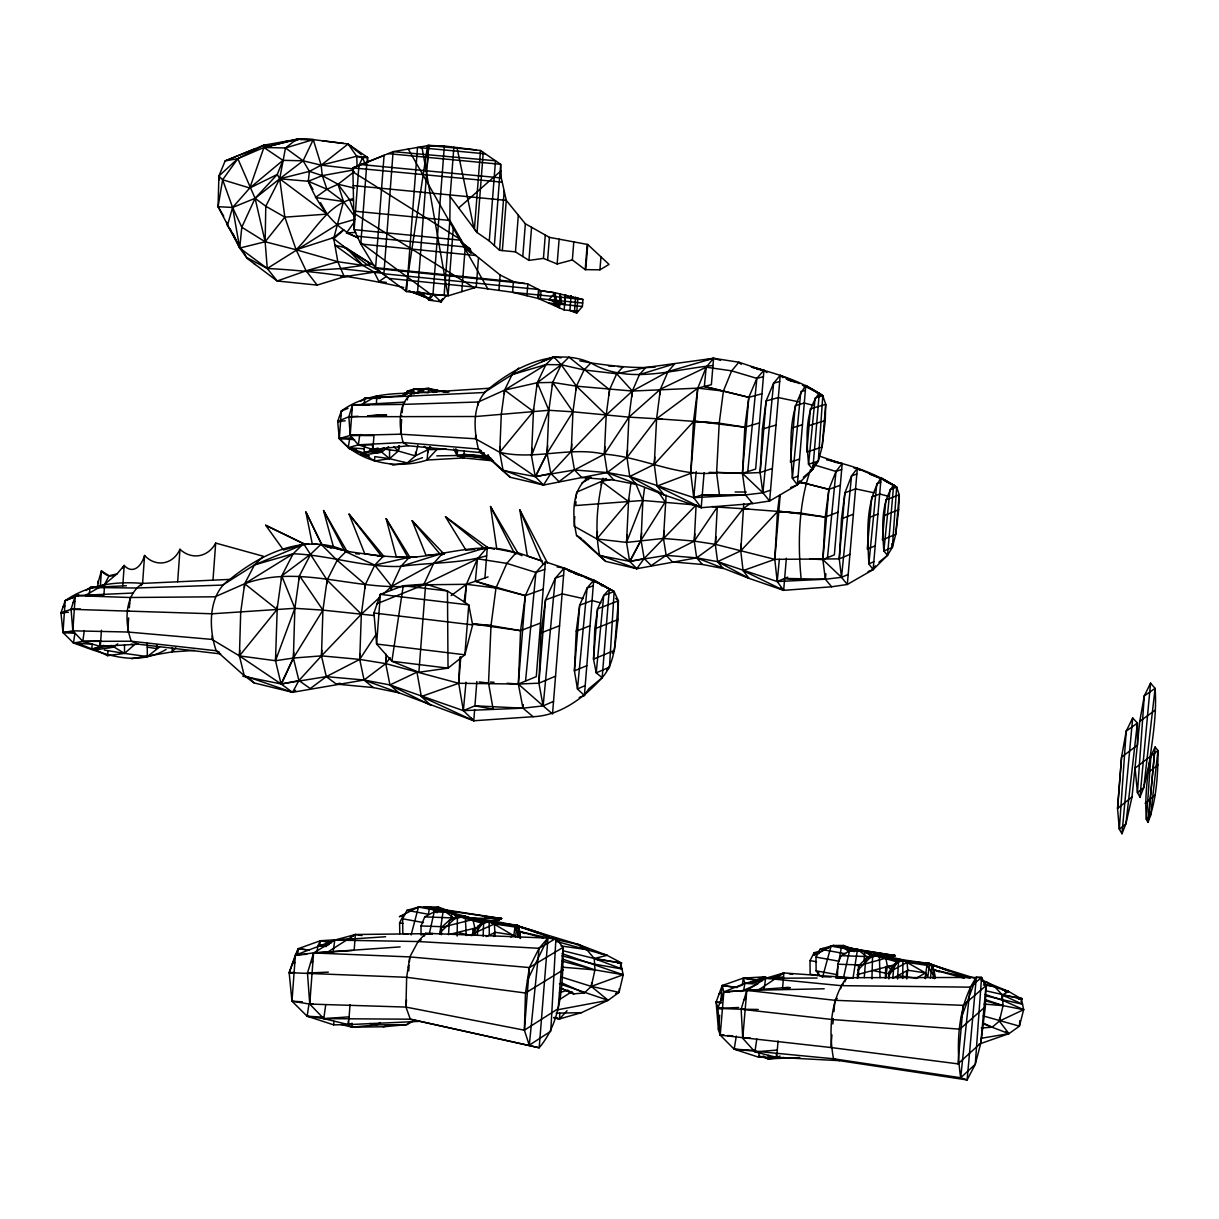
<?xml version="1.0" encoding="UTF-8"?>
<svg xmlns="http://www.w3.org/2000/svg" width="1219" height="1219" viewBox="0 0 1219 1219"><rect width="100%" height="100%" fill="white"/><g stroke="black" fill="none" stroke-linecap="round" stroke-linejoin="round"><path stroke-width="1.5" d="M561.136 302.937L560.283 293.886L559.369 307.295L555.133 303.683L555.163 292.819L541.053 290.747L527.827 284.012L513.367 281.635L375.117 267.647M421.012 935.064L421.043 925.952L424.715 916.871L434.208 911.842L443.32 910.151L483.653 921.625L518.502 926.303L578.918 944.664L607.092 955.33L621.614 963.01L594.262 958.515L562.98 950.729M220.685 653.933L138.311 644.196L131.332 641.224C124.475 622.924 124.216 595.283 142.593 583.398L229.873 579.391C261.582 553.38 305.908 532.459 346.287 551.278C369.631 554.584 393.143 558.287 416.791 556.946M453.879 147.179L450.101 196.488L449.857 220.441L444.112 295.425M902.7 978.552L902.898 959.825L841.613 946.066L831.068 946.096L814.018 955.224L824.958 949.662M553.533 701.367L543.141 705.892L522.966 708.178L463.357 710.631L389.943 684.956L364.07 680.019L292.514 692.316L254.131 682.93L244.257 675.737L216.235 650.748C208.449 629.095 207.992 593.592 229.873 579.391M441.385 934.729L441.476 927.385L449.476 920.101L457.415 916.124C488.408 919.964 520.193 923.834 549.114 936.71M457.155 936.055L457.415 916.124L451.807 912.528L446.794 911.858M472.85 933.876L472.926 928.512M332.315 237.537L367.269 264.813L380.023 271.273L344.261 276.759L317.153 285.094L277.17 280.995L267.266 268.485L265.148 241.773L265.788 206.24L279.7 178.797L285.49 147.971L296.644 139.24L313.253 139.621L348.085 144.01L367.544 157.388L367.772 162.295M618.048 619.542L618.368 600.83L614.132 591.55L596.533 581.844L564.168 568.084L545.396 561.837L535.918 572.458L525.343 595.634L520.574 630.665L518.349 684.057L522.966 708.178L533.099 716.711C560.649 715.599 584.282 697.405 602.156 677.673C616.22 661.826 615.046 639.228 618.048 619.542L594.811 628.806L593.516 659.144L596.213 672.842L602.156 677.673L588.777 688.826L584.404 695.531L579.193 697.497M898.418 962.233L872.591 955.056L857.521 949.296L849.491 950.927L841.064 955.696L837.727 964.214L837.499 977.882L849.811 978.263M484.354 452.95L408.213 445.758L403.108 442.543C398.948 426.802 397.303 403.9 412.22 393.219L489.398 388.236C517.1 365.624 555.498 347.095 590.91 362.942C612.182 365.868 633.606 368.549 655.121 367.148M527.431 980.289L547.971 937.99L539.072 948.321L529.366 967.566L525.48 993.013L524.383 1030.192L529.275 1045.201L550.775 1031.259L555.925 938.386L547.971 937.99L539.179 1047.776L410.315 1019.191L405.957 1007.077L406.643 977.288L409.828 956.915L418.087 941.54L425.751 933.282L555.925 938.386L563.087 947.376C562.873 981.676 562.477 1020.288 539.179 1047.776L410.315 1019.191L323.782 1018.642L307.127 1016.235L291.966 1001.195L289.162 972.671L295.409 955.132L298.228 948.687L320.338 940.733L338.379 939.62M374.782 265.62L371.627 264.233L362.912 265.407L337.831 261.704L306.106 270.831L277.17 280.995L247.259 258.504L239.732 248.067L218.079 206.697L218.887 176.024L225.134 160.908L263.898 145.152L298.198 139.149L313.253 139.621L321.146 165.174L322.273 175.627L326.966 189.25L343.453 201.531L354.318 216.007M770.545 490.16L762.896 492.811L745.479 494.914L693.748 497.626L629.751 476.538L607.26 472.561L543.522 485.04L510.167 477.284L478.381 449.019C473.703 429.56 471.585 401.813 489.398 388.236M559.369 307.295L559.46 304.125L555.742 302.525L555.163 292.819L541.053 290.747L540.383 299.386M858.435 977.608L858.755 965.738L865.719 958.85L872.591 955.056L879.326 955.056L898.525 960.359L931.91 964.808L974.149 977.988M871.935 978.781L872.591 955.056L864.941 951.46L859.898 950.835M295.638 690.244L292.514 692.316L244.257 675.737L239.427 655.898L240.692 612.304L244.684 583.749L254.451 564.915L263.411 556.275L215.672 543.08A28.723 24.319 82.6 0 1 179.985 549.281A26.925 22.719 82.6 0 1 144.573 555.453A27.793 14.796 89.4 0 1 124.201 565.448L117.009 573.89L104.651 584.267L85.239 595.481L103.889 595.222L104.651 584.267L109.055 575.779L117.009 573.89M885.39 978.278L885.725 966.56M277.292 606.193L275.494 660.713L281.071 683.95L292.514 692.316L298.929 680.552L321.466 655.868L361.342 614.193L379.231 597.767M501.984 470.321L535.248 476.599L574.484 469.97L607.26 472.561L664.005 494.899L701.199 507.683L752.748 503.584L769.631 500.994L797.363 484.827L812.799 469.285L818.299 461.041L822.094 447.053L825.248 420.585L825.735 404.327L822.779 395.733C801.538 381.029 776.153 373.441 751.331 367.056L763.947 370.195L766.919 372.603M985.348 1006.711L985.988 985.683L981.554 977.47L976.328 977.303C957.616 1005.385 955.833 1045.506 960.694 1077.748L967.124 1079.943L975.276 1064.278L980.838 1043.053L985.348 1006.711L959.825 1029.171L832.15 1019.511L741.152 1009.241L717.869 1008.387L716.117 1002.064L722.166 985.531L743.392 978.11L764.13 976.891L767.726 977.988M533.099 716.711L473.78 720.764L398.979 692.834L373.288 687.562L336.322 684.118L326.296 676.636L321.466 655.868L322.928 610.125L327.119 580.137L337.145 560.344L346.287 551.278L347.171 551.689L345.327 552.237L323.538 510.532L333.656 547.742L342.097 550.211M589.554 476.781C570.675 488.758 572.442 516.368 576.541 535.431L605.736 561.41L636.806 568.709L696.659 557.86L717.595 561.654L777.219 581.539L825.354 579.238L841.521 577.349L848.195 574.439M483.166 936.162L483.653 921.625L457.415 916.124L443.32 910.151L429.637 907.043L428.402 914.25L406.933 910.364L402.62 918.806L402.834 933.434L407.801 934.333M494.076 936.512L494.198 932.946M373.288 687.562L364.07 680.019L359.727 659.403L361.342 614.193L365.365 584.602L374.736 565.128L383.238 556.26L377.753 555.742M598.666 555.407L629.659 561.349L666.168 555.346L696.659 557.86L749.03 578.355L783.649 590.346L831.632 586.781L847.327 584.465L873.139 569.623L887.523 555.315L892.369 547.377L895.752 534.272L898.662 509.74L899.195 494.777L896.666 487.082C875.608 473.322 850.999 464.972 826.512 459.792M242.855 676.225L281.071 683.95L326.296 676.636L364.07 680.019L398.979 692.834L389.943 684.956L385.753 663.624L386.103 654.283M756.938 369.205L762.104 369.921L738.882 362.226L713.572 358.279L667.997 371.612L632.371 391.04L606.193 415.054L571.239 451.411L550.805 473.475L543.522 485.04L503.005 470.031L499.744 452.31L501.283 414.551L504.605 390.126L512.041 374.66L518.745 367.986M533.572 408.639L531.499 455.815L535.248 476.599L543.522 485.04M557.113 566.911L564.168 568.084L552.527 713.953L543.141 705.892L538.889 683.173L541.038 632.935L545.502 599.961L555.346 578.126L564.168 568.084L593.699 580.168L611.725 590.377L596.533 581.844L567.993 570.187L581.92 576.115M459.853 657.087L458.725 683.28L463.357 710.631L473.78 720.764L474.648 709.549M466.008 682.213L463.357 710.631L474.938 705.816L493.131 709.214L488.529 683.067L491.013 625.606L495.981 588.015L506.814 563.391L516.506 552.253L541.51 560.877M720.536 360.336L713.572 358.279L645.75 367.528L639.457 374.599L632.371 391.04L628.943 417.142L626.977 457.536L629.751 476.538L636.257 484.4L613.904 480.118L581.737 477.528L574.484 469.97L571.239 451.411L572.96 411.809L576.45 386.179L584.069 369.951L590.91 362.942C628.349 385.128 672.873 369.311 712.963 365.548M594.811 628.806L597.569 608.86L603.74 595.481L614.132 591.55L593.699 580.168L587.086 588.061L579.68 605.218L576.237 631.213L574.423 670.877L577.471 688.933L584.404 695.531L593.699 580.168L614.132 591.55L609.47 667.159L606.879 669.871M574.682 505.611L642.87 500.476L696.11 505.016L644.165 558.546L636.806 568.709L599.565 555.087C594.643 529.854 597.28 502.944 602.933 478.168M554.447 301.977L554.615 304.674L559.155 307.721L560.298 293.886L560.664 300.788M613.904 480.118L607.26 472.561L604.38 454.169L606.193 415.054L609.561 389.745L616.692 373.776L623.046 366.904L617.576 366.553M628.654 498.876L626.536 542.425L629.659 561.349L636.806 568.709M711.987 506.555L717.275 507.058L715.309 544.329L717.595 561.654L723.202 568.526L702.388 564.458L672.416 561.929L666.168 555.346L663.471 538.432L666.123 495.112M961.501 1017.255L976.328 977.303L967.124 1079.943L839.358 1060.652L833.491 1058.778C828.676 1032.066 829.941 1000.449 846.565 977.699L981.554 977.47L975.276 1064.278L960.694 1077.748L833.491 1058.778L734.173 1049.209L720.216 1035.129L718.448 1029.781L716.117 1002.064L720.719 1002.658L722.166 985.531L736.337 987.344M888.849 978.933L889.184 972.046L893.938 964.656L898.525 960.359L902.898 959.825L929.564 963.528L948.55 970.629M897.595 979.009L898.525 960.359L872.591 955.056L857.871 970.202M906.372 977.486L906.707 970.812M570.873 298.259L571.056 296.065L570.873 298.259L565.403 294.952L564.656 304.003M559.841 1013.111L559.551 1018.932L554.035 1017.987M759.513 422.917L744.839 427.214L719.225 423.161L693.489 421.561L654.268 464.409L629.751 476.538L664.005 494.899L657.102 486.061L654.268 464.409L656.599 418.726L660.408 389.211L667.997 371.612L674.747 363.75L639.457 374.599M702.388 564.458L696.659 557.86L694.266 541.114L696.11 505.016M702.114 496.636L701.199 507.683L693.748 497.626L690.746 473.307L693.489 421.561L697.771 388.145L706.197 367.178L713.572 358.279L704.567 360.26M696.232 471.57L693.748 497.626L702.266 494.792L719.591 496.103L716.604 472.804L719.225 423.161L723.4 391.07L731.659 370.85L738.882 362.226L741.289 364.359M709.199 472.362L742.462 473.353L755.658 469.041L763.947 370.195L756.862 378.378L748.816 397.333L744.839 427.214L742.462 473.353L745.479 494.914L752.748 503.584M782.964 377.661L780.206 375.391L769.631 500.994L762.896 492.811L760.123 472.53L762.408 429.103L766.126 400.975L773.623 383.132L780.206 375.391L799.192 383.574M812.799 469.285L819.29 393.127C803.9 412.571 806.704 441.004 808.547 464.317L812.799 469.285L803.351 477.254M554.035 1017.591L559.551 1018.932L581.433 1012.669L608.159 1000.311L619.069 992.342L619.267 988.761M620.517 966.423L620.7 963.193L594.262 958.515L586.781 949.616L578.918 944.664L519.736 931.606L516.902 925.023L483.653 921.625L478.016 926.15L472.241 933.967L494.411 923.972L516.902 925.023L523.698 928.329M838.017 512.193L825.233 517.085L801.432 513.214L777.493 511.63L740.771 550.866L717.595 561.654L749.03 578.355L743.087 570.614L740.771 550.866L743.742 503.584M802.651 385.067L821.027 394.438L805.774 385.509C787.017 411.473 790.674 447.769 792.38 478.214L797.363 484.827L790.689 487.509M835.03 462.291L842.192 463.449L835.99 471.448L828.874 489.383L825.233 517.085L822.871 559.612L825.354 579.238L831.632 586.781M887.523 555.315L893.649 484.933C880.286 503.523 882.343 529.29 883.851 551.034L887.523 555.315L878.914 562.233M810.559 469.589C798.415 504.529 797.622 543.628 801.264 580.229L784.655 578.431L825.354 579.238L825.888 573.859M854.001 468.05L857.323 468.355L847.327 584.465L841.521 577.349L839.251 558.881L841.506 518.852L844.919 492.781L851.548 475.898L857.323 468.355L882.861 479.326L895.157 486.015L881.093 477.818C864.774 502.533 867.501 535.491 868.857 563.864L873.139 569.623L868.08 571.543M448.485 934.668L449.476 920.101L465.262 916.17L471.387 918.852M925.099 978.187L926.928 965.341L929.564 963.528L934.638 966.073M144.573 555.453L142.593 583.398C115.119 581.143 88.073 584.77 65.186 600.693L62.992 632.539L73.475 643.022C103.905 653.887 134.852 667.494 166.119 649.483M138.311 644.196L100.308 646.39L82.801 641.377L72.835 630.817L75.258 595.634L133.008 593.043M159.719 646.923L147.301 656.599L124.536 653.399L111.462 645.491L91.836 649.102L92.172 644.226L73.475 643.022L74.908 633.316L62.992 632.539L60.95 612.791L65.186 600.693L78.839 595.04M97.779 586.781L98.16 581.28A38.063 9.722 -73.1 0 0 98.51 583.063M100.43 584.983L101.421 570.903A50.589 21.759 -89.4 0 0 113.062 575.688M101.436 630.284L100.308 646.39L91.836 649.102M559.658 303.059L560.847 304.262L560.786 302.921C557.174 300.514 564.092 305.161 564.763 302.693M131.042 644.257L134.334 644.79L124.536 653.399L107.607 655.685L107.958 650.641M122.769 585.912L124.201 565.448A50.589 21.759 -89.4 0 1 122.525 568.13M74.191 632.021L62.992 632.539L72.835 630.817L127.675 632.021L128.665 617.911M129.366 607.824L130.098 597.508L215.062 596.792L244.684 583.749L293.139 553.761L303.531 543.659L309.047 544.329M147.255 647.106L156.428 648.615L156.702 644.851M172.351 647.655L172.047 651.921L131.515 658.732M177.669 581.783L179.985 549.281M427.808 452.874L427.976 448.927L427.122 460.035C397.013 469.681 360.458 463.159 339.309 438.581L337.663 421.469L341.366 411.001C362.043 395.764 387.154 393.204 412.22 393.219L414.277 394.027M464.287 450.893L463.784 457.948L427.122 460.035L437.331 448.958M477.376 935.217L478.016 926.15L489.139 921.153L514.159 935.948M886.137 481.612L896.666 487.082L890.007 489.627L883.851 551.034L892.369 547.377L896.666 487.082L882.861 479.326L869.635 474.13M1150.919 755.978L1146.393 819.458L1148.024 822.383C1156.572 799.588 1158.035 774.69 1157.989 750.538L1155.124 747.003L1150.919 755.978L1143.772 787.581L1139.963 797.165L1137.434 792.624L1135.087 768.138L1157.989 750.538L1150.538 815.999L1146.393 819.458C1142.675 775.574 1158.34 732.436 1155.094 688.369L1150.553 683.143L1144.291 695.927L1139.75 721.358L1132.024 796.936L1125.899 823.861L1121.968 833.72L1119.332 829.24L1117.549 808.456L1121.571 757.06L1126.219 731.141L1132.68 717.961L1137.403 723.065L1137.54 745.129L1121.571 757.06L1117.549 808.456L1132.024 796.936M233.027 233.652L239.732 248.067L267.266 268.485C313.115 270.801 358.95 277.109 403.641 287.501M212.99 580.168L215.672 543.08M374.431 615.565L322.928 610.125L293.383 658.047L281.071 683.95L239.427 655.898L211.969 639.411L212.243 635.678M354.775 219.405L337.541 224.387L267.266 268.485L247.305 257.818M255.198 148.688L225.134 160.908L237.827 158.653L263.913 147.499L287.394 141.038M255.228 264.508L253.979 263.563M555.544 676.195L538.889 683.173L518.349 684.057L458.725 683.28L385.753 663.624L359.727 659.403L321.466 655.868L293.383 658.047L275.494 660.713L239.427 655.898L239.823 650.382M244.41 587.482L244.684 583.749C302.297 562.767 361.068 593.927 419.915 584.983M1019.831 1020.593L1019.419 1026.169L1008.936 1033.651L979.131 1044.104M1021.187 1001.866L1021.415 998.833L1008.631 991.458L981.188 980.183M275.905 655.136L275.494 660.713L294.861 608.311L299.478 575.688L310.738 554.127L321.039 544.223L331.019 547.986M281.482 579.528L281.741 575.886L293.139 553.761C329.237 555.026 364.298 567.902 400.929 566.378C429.347 562.325 459.045 563.94 486.655 555.803M322.425 140.779L343.545 143.431M293.794 652.439L293.383 658.047L298.929 680.552L310.281 688.552L326.296 676.636L359.727 659.403L376.199 634.246M299.188 579.436L299.478 575.688L322.928 610.125L294.861 608.311L212.289 613.782L71.068 609.302L60.95 612.791L64.333 613.02M333.442 239.518L343.453 201.531L338.059 184.267L322.273 175.627L309.428 171.376L279.7 178.797L255.091 198.331L232.6 207.459L218.079 206.697L222.635 179.757L237.827 158.653L263.898 145.152L269.521 145.655M350.63 147.027L350.722 145.823M306.792 954.264L295.409 955.132L313.573 952.938L409.828 956.915L529.366 967.566L563.087 947.376L558.165 1008.692L524.383 1030.192L405.957 1007.077L309.748 1004.075L291.966 1001.195L295.409 955.132L334.783 940.108L355.354 934.501L432.669 933.617L421.545 934.394M297.878 953.395L298.228 948.687L309.336 950.119M321.466 655.868L321.877 650.306M326.844 583.81L327.119 580.137L303.531 543.659L299.28 545.365M358.919 165.434L354.135 229.644L360.778 243.998L375.574 268.424L406.567 291.585L448.074 295.836L476.218 287.273L512.209 292.225L538.417 298.518L582.667 303.028M422.49 457.689L407.192 462.976L389.547 458.679L374.492 460.98L364.999 454.748L349.442 448.714L339.309 438.581L341.366 411.001L348.009 408.335M366.889 162.295L360.778 243.998L475.837 255.502M367.254 161.182L367.544 157.388L364.39 156.352M408.213 445.758L372.892 449.552L358.371 444.813L350.173 435.442L352.443 404.998L404.799 402.102M385.615 936.741L334.783 940.108L313.573 952.938L309.748 1004.075L323.782 1018.642L348.512 1024.615L418.925 1021.4M346.242 551.963L374.736 565.128L391.619 586.4L391.345 590.133M384.076 155.301L375.574 268.424L524.749 283.524M388.632 446.596L381.745 452.142L364.999 454.748L363.978 453.041L364.557 445.438M364.999 454.748L365.212 451.853M383.833 274.595L393.112 151.659L428.738 145.488L444.356 145.99L480.499 150.516L500.674 164.306L501.299 177.959L506.266 200.373L502.35 250.581M376.366 403.535L376.945 395.779L381.318 396.815M374.492 460.98L374.812 456.607L389.547 458.679L398.293 451.045L399.527 445.895M359.727 659.403L360.138 653.902M365.09 588.228L365.365 584.602L337.145 560.344L321.039 544.223M352.062 1023.335L348.512 1024.615L333.701 1024.859L333.976 1021.324M383.238 556.26L382.278 557.251L349.076 514.144L364.755 553.761L380.572 556.169M350.021 1004.73L348.512 1024.615L348.131 1021.248M354.15 950.409L355.354 934.501L361.967 935.552M406.567 291.585L417.507 147.438L485.36 153.838M413.165 1021.187L406.704 1024.661L383.284 1026.779L351.91 1027.145L352.184 1023.518M398.689 445.773L398.293 451.045L415.344 455.876L428.037 449.689L430.749 447.221M354.668 439.648L339.309 438.581L350.173 435.442L400.533 434.208L401.645 419.595M402.179 412.647L402.803 404.403L478.275 401.996L504.605 390.126L545.914 364.603L553.685 356.786L561.121 357.822M364.07 680.019L385.753 663.624L386.179 657.955M417.523 292.712L428.738 145.488L475.791 149.922M389.897 463.631L393.127 465.109L407.192 462.976L415.344 455.876L415.618 452.234M409.279 558.028L409.34 557.281C446.596 556.032 486.671 538.158 522.052 555.666M433.004 294.297L444.356 145.99L427.244 145.594L428.738 145.488L427.153 166.302M441.217 299.965L441.08 301.824L428.951 300.179L422.003 292.865L418.803 291.661M418.879 672.263L425.66 584.069L403.245 585.729L380.374 594.369L373.943 613.005L376.61 644.028L391.878 661.247L418.879 672.263L448.028 668.149L464.881 654.801L472.637 624.875L468.766 604.914L447.464 590.971L425.66 584.069L377.159 603.679M453.392 226.551L448.074 295.836L421.896 146.676M405.957 1007.077L406.506 999.854M408.746 970.812L409.035 967.124M409.432 961.928L409.828 956.915M461.788 291.661L465.231 246.985L449.857 220.441L353.739 211.116M480.499 150.516L474.435 228.974L477.04 232.494L489.276 240.951L499.561 250.306L515.454 251.876L528.955 260.394L543.445 258.398L557.159 263.99L572.351 259.937L585.211 269.628L599.931 269.826L609.028 264.401L587.741 244.501L549.419 237.355L525.359 223.793L506.266 200.373L353.22 185.578M483.242 152.39L477.04 232.494L450.101 196.488M478.518 257.651L476.218 287.273L388.907 278.389M489.276 240.951L495.493 160.771L393.112 151.659L352.84 167.872L354.135 229.644L461.346 240.28M662.1 419.062L628.943 417.142L572.96 411.809L547.057 453.346L535.248 476.599L499.744 452.31L475.41 438.764L475.7 435M478.031 405.058L478.275 401.996M460.782 656.751L458.725 683.28L421.317 696.506L416.974 672.172L389.943 684.956L430.932 705.405L421.317 696.506L473.78 720.764L471.189 718.021M465.003 602.552L466.42 584.297L477.467 558.805L487.326 547.361L494.457 549.266M494.35 245.568L500.674 164.306L388.206 153.64M499.561 250.306L504.178 191.002M498.937 290.396L500.14 274.991L465.231 246.985L357.182 236.227M476.842 681.497L474.938 705.816L522.966 708.178L523.317 704.567M484.918 578.004L487.326 547.361L478.061 549.236M716.604 472.804C677.977 477.33 642.459 456.896 604.38 454.169C569.334 446.23 534.577 460.523 499.744 452.31L500.171 446.87M504.316 393.828L504.605 390.126L537.259 382.736L552.679 382.4L576.45 386.179L632.371 391.04L697.771 388.145L723.4 391.07L748.816 397.333L761.966 393.752M515.454 251.876L518.334 215.184M864.271 977.623L865.719 958.85L879.326 955.056L891.15 959.201M522.783 256.508L525.359 223.793M528.955 260.394L531.56 227.283M526.913 295.76L527.827 284.012M537.838 298.381L538.539 289.467L382.553 273.635M539.103 289.741L538.417 298.518L564.153 309.946L578.187 311.378M543.445 258.398L545.289 235.023M532.078 448.348L531.499 455.815L548.855 410.285L552.679 382.4L561.243 364.74L568.938 357.121L609.561 389.745L609.134 395.093M536.969 386.514L537.259 382.736L545.914 364.603L561.243 364.74L584.069 369.951L616.692 373.776L645.75 367.528M547.621 260.104L549.419 237.355M557.159 263.99L559.125 239.168M554.493 301.398L555.178 292.819L582.956 299.478L582.392 306.472L576.678 313.146L569.898 310.525L571.056 296.065M554.173 305.512L555.163 292.819L556.214 301.642L560.786 302.921M547.666 445.788L547.057 453.346L550.805 473.475L559.033 481.612L574.484 469.97L604.38 454.169L628.943 417.142L660.408 389.211L706.197 367.178L731.659 370.85L756.862 378.378L763.399 376.686M552.39 386.073L552.679 382.4L572.96 411.809L548.855 410.285L475.989 416.502L348.863 416.746L337.663 421.469L340.573 421.683M556.854 300.407L559.582 302.586L560.283 293.886M572.351 259.937L573.799 241.895M538.889 683.173L545.502 599.961L562.111 593.851L583.246 598.575M574.439 312.293L575.658 297.07M576.678 313.146L577.897 297.817M524.383 1030.192L529.366 967.566M585.211 269.628L587.208 244.455M571.239 451.411L571.818 444.143M576.16 389.79L576.45 386.179L561.243 364.74L553.685 356.786L541.891 361.647M585.729 269.643L587.741 244.501M559.46 304.125L559.201 307.158L555.133 303.683M519.294 937L519.736 931.606L518.502 926.303L516.902 925.023L515.028 927.034L513.824 935.141L510.731 937M574.789 516.658L574.027 526.136L596.838 538.935L629.659 561.349L641.042 540.2L665.224 501.908L657.894 491.287M575.688 505.291L575.993 501.542M599.931 269.826L600.967 256.874M849.917 554.386L839.251 558.881L774.781 559.338L715.309 544.329L694.266 541.114L663.471 538.432L626.536 542.425L596.838 538.935L597.447 531.514M601.18 485.132L601.47 481.414L606.239 478.457M604.38 454.169L604.974 446.657M602.156 677.673L609.302 589.204L603.74 595.481L596.213 672.842L609.47 667.159L606.742 669.658M607.26 472.561L626.977 457.536L627.587 450.131M631.914 396.571L632.371 391.04L616.692 373.776M612.319 653.445L614.346 650.428L618.368 600.83L615.641 598.361M627.145 534.897L626.536 542.425L642.87 500.476L644.622 487.539M641.636 532.901L641.042 540.2L644.165 558.546L651.251 565.601L666.168 555.346L694.266 541.114L717.275 507.058L748.725 509.1M654.268 464.409L654.877 457.034M659.967 394.666L660.408 389.211M663.471 538.432L664.065 531.042M701.199 507.683L657.102 486.061L690.746 473.307L697.771 388.145L711.378 384.671L713.572 358.279M694.266 541.114L694.876 533.815M704.094 472.682L702.266 494.792L745.479 494.914M696.659 557.86L715.309 544.329L715.934 536.787M564.153 309.946L565.418 294.937M740.771 550.866L741.381 543.461M716.574 472.362L742.462 473.353L760.123 472.53L766.126 400.975L778.347 397.577L798.735 401.859M718.448 1029.781L719.667 1015.305M723.781 1035.327L720.216 1035.129L717.869 1008.387L723.842 991.946L746.79 990.407L834.924 1000.311L963.178 1005.34L985.988 985.683L980.838 1043.053L957.951 1063.867L830.84 1047.517L720.216 1035.129L723.842 991.946L722.166 985.531L737.129 987.558M780.206 494.99L774.781 559.338L777.219 581.539L783.649 590.346L786.362 558.241M839.358 1060.652L776.671 1057.361L754.927 1051.875L742.737 1038.298L746.79 990.407L765.669 978.293L783.878 972.945L851.319 977.836L836.097 977.912M554.508 301.154L554.599 300.179L556.214 301.642M763.917 979.436L764.13 976.891L769.174 978.507M759.254 1052.317L758.827 1057.269L776.671 1057.361L780.038 1056.05M799.771 1057.528L768.214 1058.839L768.503 1055.441M778.072 1040.95L776.671 1057.361L776.259 1054.191M790.171 987.878L782.613 987.832L783.878 972.945L773.76 977.257M842.192 463.449L834.36 554.843L822.871 559.612L809.69 558.957M839.251 558.881L844.919 492.781L855.555 488.849L874.13 492.826M830.84 1047.517L831.937 1034.855M832.867 1024.006L833.186 1020.394M833.933 1011.648L834.924 1000.311L837.331 998.452M451.32 917.861L451.807 912.528L434.208 911.842L429.378 933.541M957.951 1063.867L963.178 1005.34M933.084 978.369L933.861 969.852L931.91 964.808L966.941 977.242M543.232 589.188L525.343 595.634L495.981 588.015L475.38 581.25L477.467 558.805L506.814 563.391L535.918 572.458L544.802 569.364M517.481 937.167L518.502 926.303L537.96 933.023M1121.968 833.72L1132.68 717.961M1139.963 797.165L1150.553 683.143M1148.024 822.383L1154.469 753.251M1148.13 822.139L1155.124 747.003M525.557 681.071L535.918 572.458M779.688 381.517L773.623 383.132L762.896 492.811L742.462 473.353L748.816 397.333L704.353 386.453L706.197 367.178M779.368 559.277L777.219 581.539L787.687 577.166M747.75 471.631L756.862 378.378M863.936 961.623L864.941 951.46L849.491 950.927L843.426 978.065M347.872 276.21L344.261 276.759L337.831 261.704L296.11 249.758L265.148 241.773L239.732 248.067L241.789 227.222L255.091 198.331L277.262 174.469L282.96 160.344L303.104 160.801L321.146 165.174L353.647 168.892M407.359 399.893L407.679 396.708L410.468 396.099L412.22 393.219M827.488 557.708L835.99 471.448L841.689 469.452M529.275 1045.201L539.072 948.321L555.925 938.386M840.729 988.7L841.049 985.653L843.258 983.977M960.694 1077.748L970.156 987.161L981.554 977.47M559.795 987.664L573.692 993.881L584.282 992.952L591.276 986.4L591.642 982.971M515.591 937.106L516.902 925.023L523.561 928.451M925.419 978.659L925.968 973.676M930.432 978.354L931.91 964.808L947.833 970.629M981.265 1027.998L992.175 1027.206L999.351 1021.111L999.748 1017.545M1001.972 997.858L1002.308 994.963L994.582 986.552L986.476 981.828L982.834 981.005M235.709 239.396L227.465 225.378L232.6 207.459L249.788 188.016L263.913 147.499L285.49 147.971L303.104 160.801L309.428 171.376L308.285 181.265C317.671 204.701 334.174 228.532 358.31 237.964M457.658 450.161L457.049 455.495L463.784 457.948L493.421 460.889M495.082 936.055L494.411 923.972L515.028 927.034L519.675 937.899L518.502 926.303L549.038 936.969M906.692 978.948L907.774 970.233L907.043 962.416L902.898 959.825L897.214 959.262M779.459 496.133L777.493 511.63L774.781 559.338L743.087 570.614L783.649 590.346L780.968 587.817M464.104 602.064L466.42 584.297L488.088 576.922M929.564 963.528L933.861 969.852L935.491 977.988L926.928 965.341L907.043 962.416L929.564 963.528L927.857 976.48L925.45 972.914L907.043 962.416L889.184 972.046L888.453 976.571L898.525 960.359L929.564 963.528L934.485 966.21M391.162 589.783L391.619 586.4L400.929 566.378L409.34 557.281L410.178 557.753L386.149 518.7L396.282 556.763L410.178 557.753M596.838 538.935L628.44 501.481L630.893 483.181M84.279 630.604L82.801 641.377L73.475 643.022M89.063 595.436L90.16 587.482L126.395 585.745M499.744 452.31L533.358 411.443L537.259 382.736L561.243 364.74M239.427 655.898L277.048 609.47L281.741 575.886L310.738 554.127M359.666 435.503L358.371 444.813L348.253 447.708L349.533 439.297L353.236 439.023M363.917 405.119L364.877 398.247L405.302 395.566M325.732 1004.7L323.782 1018.642L349.106 1016.844M333.168 951.719L334.783 940.108L355.019 938.874M474.039 933.586L474.831 928.04L472.926 919.522L441.476 927.385L440.516 932.139L457.415 916.124L483.593 923.636M885.604 978.232L887.356 966.103L885.847 958.134L858.755 965.738L857.307 978.4M756.801 1038.999L754.927 1051.875L777.295 1050.062M764.084 989.158L765.669 978.293L783.527 977.044M319.774 944.466L320.338 940.733L330.593 942.043M449.019 392.03L434.025 390.263L428.966 388.419L428.296 392.823L417.888 391.604C426.025 385.646 435.473 390.37 444.158 392.015M405.592 290.869L427.595 145.686M439.739 933.891L443.32 910.151L424.044 907.058M333.701 1024.859L307.127 1016.235L309.001 1003.953M317.047 951.475L317.885 945.99L320.338 940.733L324.056 941.327M852.995 978.354L857.521 949.296L836.341 946.081M764.145 1056.248L758.827 1057.269L734.173 1049.209L736.306 1036.059M743.727 990.224L744.839 983.367L743.392 978.11L761.982 980.472M420.662 390.202L420.86 388.998L428.966 388.419L433.812 392.533M98.16 581.28L97.855 583.459L101.421 570.903L109.055 575.779M835.899 977.836L837.986 966.21M854.839 950.195L841.613 946.066L838.885 961.227L816.014 957.098L816.105 970.827L820.113 976.129M843.213 947.3L843.548 945.472L833.171 945.502L820.158 949.19L816.014 957.098M422.825 392.183L423.542 389.013L447.388 391.863M557.952 1009.728L608.159 1000.311L591.276 986.4L594.948 969.897L594.262 958.515L607.092 955.33L555.971 941.342M156.428 648.615L157.281 644.942M615.61 993.546L619.069 992.342L623.214 974.758L620.7 963.193M415.344 455.876L417.904 445.225M981.28 1038.268L1008.936 1033.651L999.351 1021.111L1003.069 1005.645L1002.308 994.963L1008.631 991.458L983.87 983.611M986.049 990.834L1021.415 998.833L1023.64 1009.682L1019.419 1026.169L983.23 1015.93M413.393 392.168L414.201 389.059L420.86 388.998L423.999 390.171M411.123 934.927L418.467 907.073L438.261 907.012L448.592 910.898L501.481 918.562L494.685 921.914M818.741 972.366L817.858 975.596L810.117 974.21L810.025 960.587L814.124 952.74L819.549 951.201M822.566 977.135L831.068 946.096L851.487 949.784L857.521 949.296L868.888 958.469M788.175 987.436L746.79 990.407L741.152 1009.241L742.737 1038.298L750.234 1037.994M400.137 946.904L313.573 952.938L307.478 973.036L309.748 1004.075L313.344 1003.831M402.803 404.403L352.443 404.998L348.863 416.746L350.173 435.442L373.943 435.61L372.892 449.552L363.978 453.041L348.253 447.708L364.298 448.821M78.595 595.588L75.258 595.634L71.068 609.302L72.835 630.817M432.684 299.584L428.951 300.179L430.612 295.333M400.929 566.378L442.68 553.243L444.188 554.157L444.661 552.984M426.193 296.72L429.012 298.716L408.761 290.899L421.012 295.303L422.003 292.865M833.537 1009.911L834.238 1008.174M844.904 981.783L846.565 977.699M358.752 166.028L362.515 157.815L367.544 157.388L356.71 156.276L321.146 165.174L309.428 171.376M442.558 298.762L441.08 301.824L438.916 300.986M405.607 394.499L407.329 391.086L414.201 389.059L422.978 390.613L420.86 388.998M399.771 933.693L399.603 922.813L403.885 914.463M408.228 967.094L409.173 965.265M424.273 936.131L425.751 933.282M575.703 498.861L576.739 492.126L601.47 481.414L610.46 479.494M585.288 481.109L586.507 478.854L588.609 479.646M875.318 565.814L873.139 569.623L881.093 477.818L884.628 480.819M429.88 446.535L428.037 449.689L424.212 446.306M401.874 410.285L402.422 409.371M799.816 480.85L797.363 484.827L805.774 385.509L813.804 390.674M128.955 604.38L129.686 603.253M141.054 585.76L142.593 583.398M474.13 935.034L483.653 921.625L489.139 921.153L489.307 935.156M358.249 237.583L346.455 232.997L354.485 221.721M385.753 663.624L390.202 657.727M626.977 457.536L656.599 418.726L697.771 388.145M715.309 544.329L743.087 508.719L750.752 503.112M428.951 300.179L433.385 294.571L446.565 295.333L441.08 301.824L433.385 294.571L423.633 293.109M265.148 241.773L284.85 217.15L279.7 178.797L277.262 174.469L249.788 188.016L222.635 179.757L218.887 176.024L237.827 158.653L255.091 198.331L265.148 241.773L241.789 227.222L232.6 207.459L222.635 179.757M436.798 455.876L457.049 455.495L485.68 457.75L488.072 454.794M353.266 198.651C327.134 204.853 313.999 232.296 296.11 249.758L306.106 270.831L317.153 285.094M567.064 1010.673L559.551 1018.932L554.066 1017.438M175.886 647.761L172.047 651.921L194.476 650.397M548.916 299.584L555.178 292.819L554.767 301.474L548.916 299.584L556.077 301.901M813.256 466.313L818.299 461.041L822.779 395.733L816.791 392.366M430.475 447.16L428.037 449.689L446.383 449.202M813.073 465.841L818.299 461.041L808.547 464.317L815.13 397.927L822.779 395.733L816.319 392.411M383.36 593.973L391.619 586.4L433.659 563.361L487.326 547.361L488.789 548.306L445.484 516.78L465.963 550.165L474.74 549.464M458.679 207.961L500.963 170.873M333.534 238.848L343.621 230.193M249.788 188.016L282.96 160.344L263.913 147.499L263.898 145.152L268.972 145.61M1145.098 803.291L1155.231 795.047M117.755 643.845L113.641 647.167L94.503 650.001L79.936 644.181M383.619 447.723L380.846 449.963L363.978 453.041M341.076 1024.478L351.91 1027.145L377.113 1024.844L380.054 1022.482M410.788 1021.385L406.704 1024.661L377.113 1024.844L370.073 1023.442M479.829 451.761L485.68 457.75L488.621 455.403M255.091 198.331L265.788 206.24L284.85 217.15L296.11 249.758L333.579 237.659L343.651 229.644M321.146 165.174L348.085 144.01L361.342 154.645M832.15 1019.511L833.339 1018.581M1147.948 772.755L1158.05 764.831M354.302 171.605L338.059 184.267L326.966 189.25L315.447 197.508L343.453 201.531M284.85 217.15L327.042 214.117L279.7 178.797L303.104 160.801L313.253 139.621L296.644 139.24L263.913 147.499L298.198 139.149L301.946 139.515M451.167 595.588L466.42 584.297L495.981 588.015M86.077 590.468L90.16 587.482L104.438 587.284M360.504 401.417L364.877 398.247L484.05 392.518L512.041 374.66L553.685 356.786M1139.75 721.358L1155.185 710.205M386.591 276.286L378.941 281.543L374.203 272.081L362.912 265.407L334.92 245.202L346.409 247.99L371.627 264.233L368.245 263.411M743.971 999.824L746.119 998.376M759.285 989.508L783.878 972.945M383.924 447.967L380.846 449.963L377.159 449.811M310.525 962.98L312.933 961.456M327.728 952.054L355.354 934.501L350.706 937.137M559.43 999.61L571.97 991.641M297.863 545.929L283.448 549.982L265.681 525.267L304.415 544.085L254.451 564.915L222.711 585.074L136.543 588.015L90.16 587.482M581.829 483.09L591.078 477.33M563.178 969.897L525.48 993.013L406.643 977.288L289.162 972.671L298.228 948.687L309.413 950.226M891.805 957.479L895.02 955.574L848.165 947.94M890.266 958.393L895.02 955.574L855.083 949.403M828.021 947.879L831.068 946.096M915.743 978.537L925.45 972.914L907.774 970.233L892.811 978.339L893.938 964.656L902.898 959.825M73.17 602.46L74.862 601.485M350.661 410.879L352.062 410.056M360.733 405.089L376.945 395.779M334.783 940.108L418.087 941.54L421.225 939.834M891.729 957.326L895.02 955.574L883.851 954.492M828.25 948.001L833.171 945.502L838.794 946.416M424.715 916.871L453.666 917.953L443.32 910.151L440.12 910.974L418.467 907.073L399.375 916.703L404.693 914.859M477.467 558.805L423.679 584.8L433.659 563.361L442.68 553.243L442.558 554.675L440.943 555.194L412.144 520.711L425.995 555.254L436.905 554.599M493.101 922.524L501.481 918.562L442.116 909.359M999.351 1021.111L1023.64 1009.682L1002.688 1000.296L984.998 994.43M494.685 921.64L501.481 918.562L492.186 917.663M486.213 936.558L495.523 932.337L513.824 935.141M891.607 957.128L895.02 955.574L891.363 955.315M414.201 389.059L402.819 394.103L407.588 394.072M873.825 561.7L868.857 563.864L876.766 483.745L880.712 482.282M720.856 1000.174L723.233 999.138M740.802 991.504L756.207 984.8M585.211 685.581L577.471 688.933L587.086 588.061L593.242 585.775M292.286 963.894L294.83 962.797M339.522 416.243L341.03 415.588M63.068 606.742L64.82 605.995M875.212 545.838L867.258 549.19L871.768 497.032L879.691 494.015L888.895 496.392M586.811 665.65L574.423 670.877L579.68 605.218L592.053 600.54L600.937 602.917M614.346 650.428L593.516 659.144L597.569 608.86L618.368 600.83M729.099 992.251L723.842 991.946L744.839 983.367L765.669 978.293L817.065 978.019M65.186 600.693L73.765 597.234M432.562 392.381L437.286 390.476L447.617 391.969M883.76 515.713L898.662 509.74M384.061 155.483L352.84 167.872L502.228 182.18M869.117 517.587L877.954 514.083M576.237 631.213L590.026 625.758M841.506 518.852L853.376 514.22M541.038 632.935L559.567 625.743M294.724 140.49L298.198 139.149M472.652 623.945L520.574 630.665L540.535 623.061M719.149 993.79L721.541 992.891M737.815 986.78L742.264 985.12L743.392 978.11L757.913 980.762M756.466 979.771L764.13 976.891L764.923 979.527M496.285 920.497L501.481 918.562L492.308 917.877M561.106 976.922L591.276 986.4L623.214 974.758L562.142 953.669M294.602 140.932L299.752 139.057M840.333 485.223L828.874 489.383L799.816 482.038M856.835 473.993L851.548 475.898L841.521 577.349L822.871 559.612L828.874 489.383L799.847 481.947M563.605 575.185L555.346 578.126L543.141 705.892L518.349 684.057L507.165 683.249M433.172 908.795L438.261 907.012L440.592 908.78M545.259 563.711L543.034 564.473L519.843 509.877L527.324 555.986L542.425 561.212M798.079 476.248L792.38 478.214L800.837 391.604L805.363 390.339M760.123 472.53L772.374 468.477M799.542 459.091L790.43 462.108L795.199 405.653L804.296 403.032L812.951 405.241M487.204 548.824L485.619 549.327L445.484 516.78M690.746 473.307L693.489 472.439M492.324 459.593L485.68 457.75L489.307 456.637M808.151 425.827L825.248 420.585M103.722 645.354L100.308 646.39L99.851 642.123M792.32 427.823L802.452 424.745M285.49 147.971L313.253 139.621L313.176 140.566L309.428 140.215M559.43 992.662L566.713 990.468M762.408 429.103L776.031 425.035M512.041 374.66L545.914 364.603M127.827 611.252L129.153 610.871M378.103 448.028L372.892 449.552L372.496 446.306M254.451 564.915L293.139 553.761M406.933 910.364L418.467 907.073M856.972 974.667L894.517 964.762M887.95 957.54L895.02 955.574L878.731 955.666M341.366 411.001L342.752 410.651M450.238 934.226L478.381 927.309M336.322 684.118L340.025 683.219M400.929 416.167L401.92 415.938M374.736 565.128L409.34 557.281M383.284 1026.779L386.926 1025.987M1017.697 998.117L1022.223 998.666L1002.308 994.963L1022.528 1004.258L986.293 995.984M550.805 473.475L535.598 476.675L547.057 453.346L548.855 410.285L537.259 382.736M486.808 921.564L501.481 918.562L469.62 918.12M644.165 558.546L629.994 561.426L641.042 540.2L642.87 500.476L635.632 483.394M298.929 680.552L281.482 684.057L293.383 658.047L294.861 608.311L281.741 575.886M353.571 169.974L322.273 175.627L308.285 181.265L279.7 178.797M416.807 292.042L421.012 295.303L423.496 294.907M554.736 302.099L555.849 302.312M326.57 946.493L317.885 945.99L328.962 944.375M438.84 391.467L441.964 391.025M306.106 270.831L340.04 268.622L362.912 265.407L346.409 247.99L343.057 246.299M757.761 984.129L744.839 983.367L761.784 981.097M317.885 945.99L328.871 944.649M744.839 983.367L756.024 981.981M365.929 455.86L360.595 454.611L365.883 453.986M371.17 453.377L381.745 452.142L389.547 458.679L389.547 449.826M891.287 955.909L895.02 955.574M337.663 421.469L345.206 420.829M759.254 1056.004L768.214 1058.839L784.137 1057.498M478.259 549.175L483.516 548.748M742.737 1038.298L746.318 1038.009M60.95 612.791L68.416 612.243M745.22 1008.936L741.152 1009.241L758.248 1009.454M350.173 435.442L361.54 434.634M723.842 991.946L748.359 990.224M421.378 934.364L432.669 933.617M497.718 918.821L501.481 918.562M312.094 972.732L307.478 973.036L328.322 972.137M368.473 415.74L379.749 415.054M313.573 952.938L352.398 950.515M346.455 232.997L355.796 232.433M339.309 438.581L352.565 437.819M417.538 389.029L428.966 388.419M368.184 415.984L386.636 415.1M294.769 972.412L289.162 972.671L294.084 972.96M358.234 416.334L348.863 416.746L351.56 416.776M367.589 415.908L386.301 415.054M782.613 987.832L790.08 987.497M738.623 1007.504L717.869 1008.387L722.44 1008.662M108.217 647.38L113.641 647.167L104.255 646.085M80.515 609.043L71.068 609.302L74.329 609.256M100.689 641.026L82.801 641.377L131.332 641.224L216.235 650.748L219.527 652.195M746.79 990.407L824.196 988.777M556.123 1013.187L581.433 1012.669M720.216 1035.129L723.949 1035.053M425.538 584.785L466.42 584.297M617.911 963.04L621.614 963.01L618.079 962.98M735.133 492.004L746.287 492.049M364.877 398.247L380.13 398.43M352.443 404.998L369.189 405.18M485.68 457.75L490.739 457.811M970.156 987.161L841.049 985.653L765.669 978.293M1005.248 991.154L1008.631 991.458L1004.959 991.382L1008.631 991.458L1002.109 989.691M576.145 944.603L578.918 944.664L588.503 949.266M983.611 981.752L986.476 981.828M837.727 964.214L860.203 964.945M841.064 955.696L871.859 956.717L864.941 951.46M75.258 595.634L130.098 597.508M421.043 925.952L444.051 926.775M353.144 448.866L349.442 448.714L356.497 449.461M821.682 976.632L830.947 976.998M836.508 977.227L851.319 977.836M1004.883 991.306L1008.631 991.458M486.335 457.171L457.049 455.495L453.727 449.003M418.087 941.54L539.072 948.321M291.966 1001.195L302.358 1001.805M727.362 1035.541L732.726 1035.845M307.127 1016.235L323.385 1017.179M734.173 1049.209L755.78 1050.458M719.225 423.161L656.599 418.726M400.533 434.208L475.41 438.764M608.464 365.959L613.934 366.31M801.432 513.214L743.087 508.719M369.814 449.202L380.846 449.963L381.745 452.142L370.789 450.984M317.092 544.284L312.277 543.948L305.878 511.98L322.06 545.259L305.878 511.98M490.404 682.046L494.122 682.32M884.034 954.797L887.691 955.056M472.454 624.235L491.013 625.606L520.574 630.665M484.4 455.952L464.028 454.413L457.049 455.495L455.845 448.683M563.254 967.261L594.948 969.897L623.214 974.758M984.144 1004.075L1003.069 1005.645L1023.64 1009.682M127.675 632.021L211.969 639.411M1017.743 998.513L1021.415 998.833M355.826 553.731L359.483 554.066M361.174 164.58L501.299 177.959M826.132 948.9L822.414 948.55L825.568 949.113M484.751 916.947L488.469 917.313M486.213 456.622L464.028 454.413L491.623 459.974M885.847 958.134L891.531 958.698M481.932 920.421L489.139 921.153M340.04 268.622L382.781 273.254M582.956 299.478L512.605 292.316L513.367 281.635L500.14 274.991M379.322 281.635L386.286 282.351M548.52 303.013L582.392 306.472M472.622 623.64L491.013 625.606M797.912 482.602L805.256 483.471M373.943 613.005L472.637 624.875M695.043 421.134L744.839 427.214M479.219 681.924L488.529 683.067M778.85 511.127L825.233 517.085M716.117 1002.064L721.663 1002.78M897.763 975.657L917.617 978.339M384.275 449.08L398.293 451.045L393.691 446.596M360.595 454.611L369.479 455.86M403.748 462.489L407.192 462.976M561.075 945.959L586.781 949.616L583.322 948.519M983.504 984.952L994.582 986.552M430.977 907.622L427.275 907.058L430.825 907.698M789.12 973.798L792.609 974.377M104.407 650.062L124.536 653.399L124.49 644.881M620.425 968.038L621.964 968.968L594.598 964.199L562.035 955.818M407.329 391.086L418.452 393.051M833.171 945.502L839.861 946.706M848.439 948.245L853.27 949.113L843.548 945.472L846.824 947.955M820.158 949.19L845.681 953.791M814.124 952.74L818.894 953.593M810.025 960.587L816.532 961.761M816.105 970.827L836.493 974.514M441.75 909.664L448.592 910.898L452.782 913.93M402.62 918.806L423.435 922.57M399.603 922.813L403.062 923.438M579.726 360.809L590.91 362.942M320.338 940.733L331.492 942.866M514.388 552.42L496.773 548.946L490.541 506.54L517.907 553.121L514.875 554.127L490.541 506.54M354.607 188.122L338.059 184.267L349.67 199.794L353.358 200.525M892.933 967.231L887.356 966.103L891.363 969.974M872.164 970.385L888.621 973.783M457.201 932.474L472.012 935.613M591.276 986.4L619.069 992.342M939.194 971.863L933.861 969.852L970.141 978.11M372.313 444.676L373.243 444.905L358.371 444.813L403.108 442.543L478.381 449.019L481.368 450.984M325.625 546.325L332.513 547.971M704.353 386.453L723.4 391.07M333.656 547.742L349.579 551.719M348.085 144.01L356.71 156.276L362.515 157.815L365.35 164.23M562.111 961.151L594.948 969.897L563.01 959.262M520.483 938.493L519.736 931.606L543.293 937.944M985.165 1000.784L1003.069 1005.645L985.226 999.58M598.468 952.984L607.092 955.33M933.861 969.852L964.229 978.202M475.38 581.25L525.343 595.634L518.349 684.057L536.284 676.621L545.396 561.837L547.453 562.965L519.843 509.877M814.353 464.911L835.99 471.448M479.113 451.792L482.754 452.904M559.414 983.809L608.159 1000.311M855.113 964.778L858.511 965.905M818.909 455.967L840.485 463.19L830.215 460.188L835.35 462.367M599.489 960.42L594.262 958.515L621.964 968.968M519.736 931.606L524.993 933.541M983.398 1023.899L1008.936 1033.651L1005.904 1031.564M440.12 910.974L429.637 907.043L437.149 912.726M786.514 379.033L795.397 382.476M802.498 385.234L807.831 387.292M373.791 1023.533L377.113 1024.844M573.509 572.991L578.675 575.094M594.186 581.417L599.352 583.52L602.064 586.004M786.331 379.079L791.375 381.227M585.41 577.608L590.636 579.817M594.125 581.311L599.352 583.52M326.966 189.25L308.285 181.265L312.978 189.478M421.012 295.303L429.012 298.716L413.942 291.996M561.776 982.88L584.282 992.952M1002.308 994.963L1005.721 996.487M559.887 987.649L573.692 993.881L570.827 991.687M983.733 1023.29L992.175 1027.206M265.681 525.267L304.415 544.085M93.543 648.767L107.607 655.685M763.338 1056.401L768.214 1058.839M348.588 1025.423L351.91 1027.145M564.168 568.084L571.772 572.29M571.041 296.126L575.52 298.731M559.719 302.099L561.426 303.104M344.505 247.548L371.627 264.233M353.784 213.188L474.343 287.836M341.03 276.423L342.463 277.307M567.566 990.072L573.692 993.881M352.931 171.894L461.117 239.899M576.541 535.431L581.707 538.752M582.088 946.752L578.918 944.664L580.701 946.873M421.271 294.587L424.197 296.567L421.622 293.779L424.395 296.156M460.736 241.591L470.29 249.164L471.509 252.714M451.807 912.528L457.11 916.292M851.487 949.784L854.138 951.704M359.895 242.093L430.353 294.023M504.605 390.126L533.358 411.443M601.47 481.414L628.44 501.481M463.083 243.785L470.29 249.164L466.938 249.621L470.824 253.278M841.613 946.066L848.653 951.414M857.323 468.355L859.715 470.229M244.684 583.749L277.048 609.47M434.025 390.263L436.387 392.168M583.048 540.017L605.736 561.41M487.082 455.525L510.167 477.284M248.737 677.749L254.131 682.93M576.45 386.179L606.193 415.054M556.047 301.581L554.599 300.179M327.119 580.137L361.342 614.193M412.144 520.711L444.188 554.157M1001.82 999.306L1002.688 1000.296M349.076 514.144L384.092 556.702M237.568 242.459L239.412 245.522M241.255 248.585L247.259 258.504M218.079 206.697L223.702 216.144M323.538 510.532L347.171 551.689M320.475 202.628L327.042 214.117M408.243 149.038L487.813 288.873M386.149 518.7L408.395 558.302M230.117 228.7L232.098 232.966M349.67 199.794L354.013 211.954M226.825 222.376L227.465 225.378M456.973 147.575L473.962 228.364M931.91 964.808L934.531 978.689M420.54 146.905L420.692 147.743M333.579 237.659L337.831 261.704M232.6 207.459L239.732 248.067M218.887 176.024L219.527 179.757M891.927 543.689L892.369 547.377M465.262 916.17L466.267 935.537M356.71 156.276L357.106 165.586M879.326 955.056L880.042 977.668M381.699 448.622L381.745 452.142M147.24 643.297L147.301 656.599M437.286 390.476L437.271 391.695L435.579 391.939L437.286 390.476M1126.219 731.141L1119.332 829.24L1125.899 823.861L1137.403 723.065L1126.219 731.141M1144.291 695.927L1137.434 792.624L1143.772 787.581L1155.094 688.369L1144.291 695.927M380.374 594.369L376.61 644.028L464.881 654.801L468.766 604.914L380.374 594.369M810.452 408.822L806.78 452.066L822.094 447.053L825.735 404.327L810.452 408.822M885.863 499.942L882.388 539.895L895.752 534.272L899.195 494.777L885.863 499.942M403.245 585.729L391.878 661.247L448.028 668.149L447.464 590.971L403.245 585.729M1022.223 998.666L1018.474 998.651L1022.223 998.666"/></g></svg>
